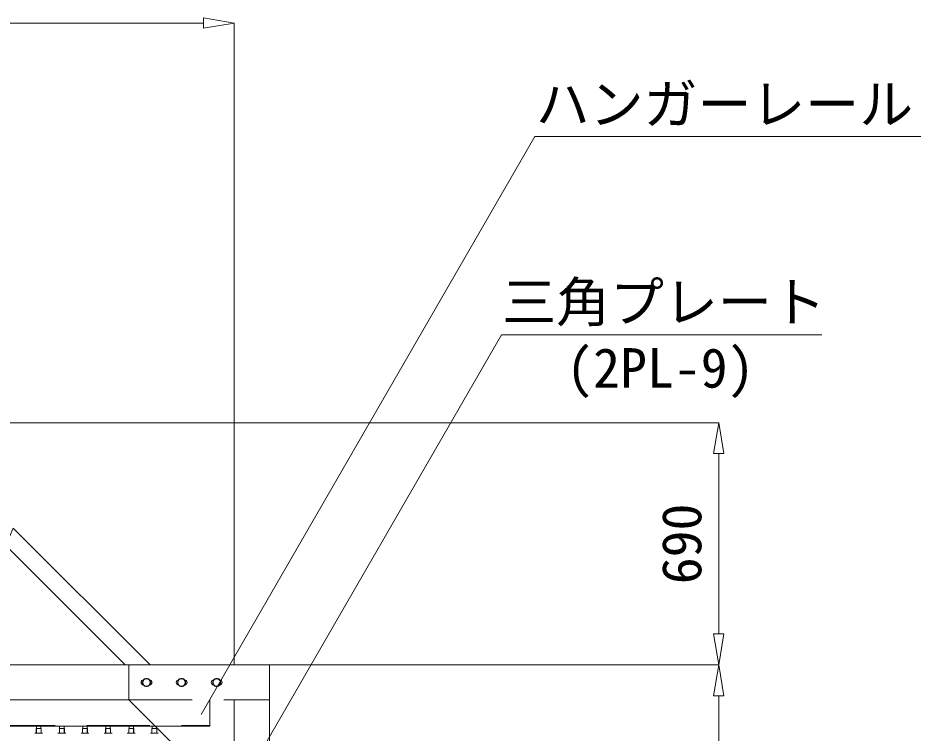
# Model space of a CAD drawing. Units: millimetres, scale not verified. Extents: x -16120 to 16120, y -26100 to 26100.
# Drawn here: x 1183 to 3733, y -16742 to -14704 of the extents above; entities that cross this region are included whole.
import ezdxf
from ezdxf.enums import TextEntityAlignment as Align

# ---------------------------------------------------------------- set-up
doc = ezdxf.new("R2010")
doc.units = ezdxf.units.MM
doc.header["$LTSCALE"] = 150
doc.linetypes.add('DASHED1', pattern=[1.8, 1.2, -0.6])
for name, color, linetype, lineweight in [('0-6_ﾎﾞﾙﾄ類', 134, 'Continuous', 18), ('0-B_寸法', 134, 'Continuous', 18), ('0-F_大型柱', 134, 'Continuous', 18), ('1-0_大型連結用梁42', 134, 'Continuous', 18), ('1-7_吊車', 134, 'DASHED1', 18), ('1-B_文字', 134, 'Continuous', 18)]:
    doc.layers.add(name, color=color, linetype=linetype, lineweight=lineweight)
doc.styles.add('ＭＳ ゴシック', font='')
doc.styles.get('ＭＳ ゴシック').set_extended_font_data('MS Gothic')

msp = doc.modelspace()

# ---------------------------------------------------------------- linework, layer by layer
at = {"layer": '0-6_ﾎﾞﾙﾄ類'}
for p, q in [((1231.6, -16742.4), (1253.8, -16742.4)), ((1231.6, -16742.4), (1235.2, -16742.4)), ((1250.2, -16742.4), (1253.8, -16742.4)), ((1319.8, -16742.4), (1297.5, -16742.4)), ((1301.2, -16742.4), (1297.5, -16742.4)), ((1319.8, -16742.4), (1316.2, -16742.4)), ((1385.7, -16742.4), (1363.4, -16742.4)), ((1367, -16742.4), (1363.4, -16742.4)), ((1385.7, -16742.4), (1382, -16742.4)), ((1451.5, -16742.4), (1429.2, -16742.4)), ((1432.9, -16742.4), (1429.2, -16742.4)), ((1451.5, -16742.4), (1447.9, -16742.4)), ((1517.4, -16742.4), (1495.1, -16742.4)), ((1498.7, -16742.4), (1495.1, -16742.4)), ((1517.4, -16742.4), (1513.7, -16742.4)), ((1583.2, -16742.4), (1561, -16742.4)), ((1564.6, -16742.4), (1561, -16742.4)), ((1583.2, -16742.4), (1579.6, -16742.4))]:
    msp.add_line(p, q, dxfattribs=at)
for points in [[(1543.7, -16587.5), (1537.6, -16598), (1543.7, -16608.5), (1555.8, -16608.5), (1561.9, -16598), (1555.8, -16587.5)], [(1643.7, -16587.5), (1637.6, -16598), (1643.7, -16608.5), (1655.8, -16608.5), (1661.9, -16598), (1655.8, -16587.5)], [(1743.7, -16587.5), (1737.6, -16598), (1743.7, -16608.5), (1755.8, -16608.5), (1761.9, -16598), (1755.8, -16587.5)]]:
    msp.add_lwpolyline(points, close=True, dxfattribs=at)
for centre in [(1549.7, -16598), (1649.7, -16598), (1749.7, -16598)]:
    msp.add_circle(centre, 10.5, dxfattribs=at)
for centre, radius, start, end in [((1549.7, -16598), 11.4, 127.685, 172.315), ((1549.7, -16598), 11.4, 187.685, 232.315), ((1549.7, -16598), 11, 132.659, 167.341), ((1549.7, -16598), 11.4, 67.685, 112.315), ((1549.7, -16598), 11, 72.659, 107.341), ((1549.7, -16598), 11.4, 7.685, 52.315), ((1549.7, -16598), 11.4, 307.685, 352.315), ((1549.7, -16598), 11, 12.659, 47.341), ((1649.7, -16598), 11.4, 127.685, 172.315), ((1649.7, -16598), 11.4, 187.685, 232.315), ((1649.7, -16598), 11, 132.659, 167.341), ((1649.7, -16598), 11.4, 67.685, 112.315), ((1649.7, -16598), 11, 72.659, 107.341), ((1649.7, -16598), 11.4, 7.685, 52.315), ((1649.7, -16598), 11.4, 307.685, 352.315), ((1649.7, -16598), 11, 12.659, 47.341), ((1749.7, -16598), 11.4, 127.685, 172.315), ((1749.7, -16598), 11.4, 187.685, 232.315), ((1749.7, -16598), 11, 132.659, 167.341), ((1749.7, -16598), 11.4, 67.685, 112.315), ((1749.7, -16598), 11, 72.659, 107.341), ((1749.7, -16598), 11.4, 7.685, 52.315), ((1749.7, -16598), 11.4, 307.685, 352.315), ((1749.7, -16598), 11, 12.659, 47.341), ((1549.7, -16598), 11, 192.659, 227.341), ((1549.7, -16598), 11.4, 247.685, 292.315), ((1549.7, -16598), 11, 252.659, 287.341), ((1549.7, -16598), 11, 312.659, 347.341), ((1649.7, -16598), 11, 192.659, 227.341), ((1649.7, -16598), 11.4, 247.685, 292.315), ((1649.7, -16598), 11, 252.659, 287.341), ((1649.7, -16598), 11, 312.659, 347.341), ((1749.7, -16598), 11, 192.659, 227.341), ((1749.7, -16598), 11.4, 247.685, 292.315), ((1749.7, -16598), 11, 252.659, 287.341), ((1749.7, -16598), 11, 312.659, 347.341)]:
    msp.add_arc(centre, radius, start, end, dxfattribs=at)
at = {"layer": '0-B_寸法'}
for p, q in [((1711.7, -14704.5), (1799.7, -14719.2)), ((1711.7, -14704.5), (1711.7, -14733.9)), ((-12512.3, -14719.2), (1711.7, -14719.2)), ((1799.7, -14719.2), (1711.7, -14733.9)), ((1799.7, -16547), (1799.7, -14718.2)), ((-2387.3, -15858), (3180.7, -15858)), ((3165.1, -15946), (3179.7, -15858)), ((3179.7, -15858), (3194.4, -15946)), ((3165.1, -15946), (3194.4, -15946)), ((3179.7, -15946), (3179.7, -16460)), ((3165.1, -16460), (3179.7, -16548)), ((3165.1, -16460), (3194.4, -16460)), ((3179.7, -16548), (3194.4, -16460)), ((1900.7, -16548), (3180.7, -16548)), ((1900.7, -16548), (3180.7, -16548)), ((3165.1, -16636), (3179.7, -16548)), ((3179.7, -16548), (3194.4, -16636)), ((3165.1, -16636), (3194.4, -16636)), ((3179.7, -16636), (3179.7, -20960))]:
    msp.add_line(p, q, dxfattribs=at)
at = {"layer": '0-F_大型柱', "linetype": 'DASHED1'}
for q in [(1799.7, -16948), (1899.7, -16648)]:
    msp.add_line((1799.7, -16648), q, dxfattribs=at)
at = {"layer": '0-F_大型柱'}
msp.add_lwpolyline([(1499.7, -16548), (1899.7, -16548), (1899.7, -16948), (1799.7, -16948), (1499.7, -16648)], close=True, dxfattribs=at)
for centre, start, end in [((1541.7, -16598), 94.0966, 265.9034), ((1557.7, -16598), 274.0966, 85.9034), ((1641.8, -16598), 94.1004, 265.9073), ((1657.7, -16598), 274.0927, 85.8996), ((1741.7, -16598), 94.1004, 265.9073), ((1757.7, -16598), 274.0927, 85.8996)]:
    msp.add_arc(centre, 7.5, start, end, dxfattribs=at)
at = {"layer": '1-0_大型連結用梁42', "linetype": 'DASHED1'}
for p, q in [((1499.7, -16648), (1899.7, -16648)), ((-2400.3, -16721), (1729.7, -16721))]:
    msp.add_line(p, q, dxfattribs=at)
at = {"layer": '1-0_大型連結用梁42'}
msp.add_lwpolyline([(1560.2, -16548), (1488.7, -16548), (1148.7, -16208), (1170.2, -16158)], close=True, dxfattribs=at)
for points in [[(1499.7, -16548), (-2388.3, -16548), (-2388.3, -16648), (1499.7, -16648)], [(1499.7, -16648), (-2400.3, -16648), (-2400.3, -16723), (1574.7, -16723)]]:
    msp.add_lwpolyline(points, dxfattribs=at)
at = {"layer": '1-0_大型連結用梁42', "linetype": 'DASHED1'}
msp.add_lwpolyline([(1574.7, -16723), (1729.7, -16723), (1729.7, -16648)], dxfattribs=at)
at = {"layer": '1-7_吊車', "linetype": 'Continuous'}
for p, q in [((1236.5, -16729.4), (1236.5, -16723)), ((1249, -16729.4), (1249, -16723)), ((1302.4, -16729.4), (1302.4, -16723)), ((1314.9, -16729.4), (1314.9, -16723)), ((1368.3, -16729.4), (1368.3, -16723)), ((1380.8, -16729.4), (1380.8, -16723)), ((1434.1, -16729.4), (1434.1, -16723)), ((1446.6, -16729.4), (1446.6, -16723)), ((1500, -16729.4), (1500, -16723)), ((1512.5, -16729.4), (1512.5, -16723)), ((1565.9, -16729.4), (1565.9, -16723)), ((1578.4, -16729.4), (1578.4, -16726.6)), ((1234.8, -16742.4), (1234.8, -16742.4)), ((1236, -16742.4), (1236, -16729.4)), ((1249.4, -16742.4), (1249.4, -16729.4)), ((1250.6, -16742.4), (1250.6, -16742.4)), ((1300.7, -16742.4), (1300.7, -16742.4)), ((1302, -16742.4), (1302, -16729.4)), ((1315.3, -16742.4), (1315.3, -16729.4)), ((1316.6, -16742.4), (1316.6, -16742.4)), ((1366.6, -16742.4), (1366.6, -16742.4)), ((1367.8, -16742.4), (1367.8, -16729.4)), ((1381.2, -16742.4), (1381.2, -16729.4)), ((1382.5, -16742.4), (1382.5, -16742.4)), ((1432.4, -16742.4), (1432.4, -16742.4)), ((1433.7, -16742.4), (1433.7, -16729.4)), ((1447.1, -16742.4), (1447.1, -16729.4)), ((1448.3, -16742.4), (1448.3, -16742.4)), ((1498.3, -16742.4), (1498.3, -16742.4)), ((1499.5, -16742.4), (1499.5, -16729.4)), ((1512.9, -16742.4), (1512.9, -16729.4)), ((1514.2, -16742.4), (1514.2, -16742.4)), ((1564.2, -16742.4), (1564.2, -16742.4)), ((1565.4, -16742.4), (1565.4, -16729.4)), ((1578.8, -16742.4), (1578.8, -16729.4)), ((1580.1, -16742.4), (1580.1, -16742.4))]:
    msp.add_line(p, q, dxfattribs=at)
for points in [[(1234.8, -16742.4), (1235.7, -16742.4), (1235.7, -16729.4), (1242.7, -16729.4)], [(1250.6, -16742.4), (1249.7, -16742.4), (1249.7, -16729.4), (1242.7, -16729.4)], [(1300.7, -16742.4), (1301.7, -16742.4), (1301.7, -16729.4), (1308.7, -16729.4)], [(1316.6, -16742.4), (1315.7, -16742.4), (1315.7, -16729.4), (1308.7, -16729.4)], [(1366.6, -16742.4), (1367.5, -16742.4), (1367.5, -16729.4), (1374.5, -16729.4)], [(1382.5, -16742.4), (1381.5, -16742.4), (1381.5, -16729.4), (1374.5, -16729.4)], [(1432.4, -16742.4), (1433.4, -16742.4), (1433.4, -16729.4), (1440.4, -16729.4)], [(1448.3, -16742.4), (1447.4, -16742.4), (1447.4, -16729.4), (1440.4, -16729.4)], [(1498.3, -16742.4), (1499.2, -16742.4), (1499.2, -16729.4), (1506.2, -16729.4)], [(1514.2, -16742.4), (1513.2, -16742.4), (1513.2, -16729.4), (1506.2, -16729.4)], [(1564.2, -16742.4), (1565.1, -16742.4), (1565.1, -16729.4), (1572.1, -16729.4)], [(1580.1, -16742.4), (1579.1, -16742.4), (1579.1, -16729.4), (1572.1, -16729.4)]]:
    msp.add_lwpolyline(points, dxfattribs=at)
at = {"layer": '1-B_文字'}
for p, q in [((2656.8, -15042.5), (3786.3, -15042.5)), ((2561.4, -15607.7), (3473.6, -15607.7))]:
    msp.add_line(p, q, dxfattribs=at)
for points in [[(1705.5, -16689.2), (2656.3, -15042.5), (2656.8, -15042.5)], [(1864.5, -16813.8), (2560.9, -15607.7), (2561.4, -15607.7)]]:
    msp.add_lwpolyline(points, dxfattribs=at)

# ---------------------------------------------------------------- texts
at = {"layer": '0-B_寸法', "style": 'ＭＳ ゴシック'}
msp.add_text('690', height=112.6, rotation=90, dxfattribs=at).set_placement((3163.9, -16318.2), align=Align.BOTTOM_LEFT)
at = {"layer": '1-B_文字', "style": 'ＭＳ ゴシック'}
for s, p in [('ハンガーレール', (2658.4, -15040.2)), ('三角プレート', (2563, -15604.1)), ('(2PL-9)', (2745.3, -15791.9))]:
    msp.add_text(s, height=112.6, dxfattribs=at).set_placement(p, align=Align.BOTTOM_LEFT)

doc.saveas('drawing.dxf')
